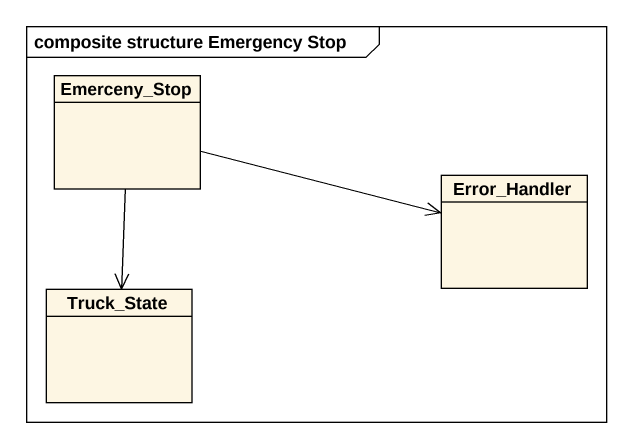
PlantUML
@startuml
mainframe composite structure Emergency Stop
hide circle
hide empty members
class Emerceny_Stop
class Error_Handler
class Truck_State
Emerceny_Stop -right-> Error_Handler
Emerceny_Stop --> Truck_State
@enduml
